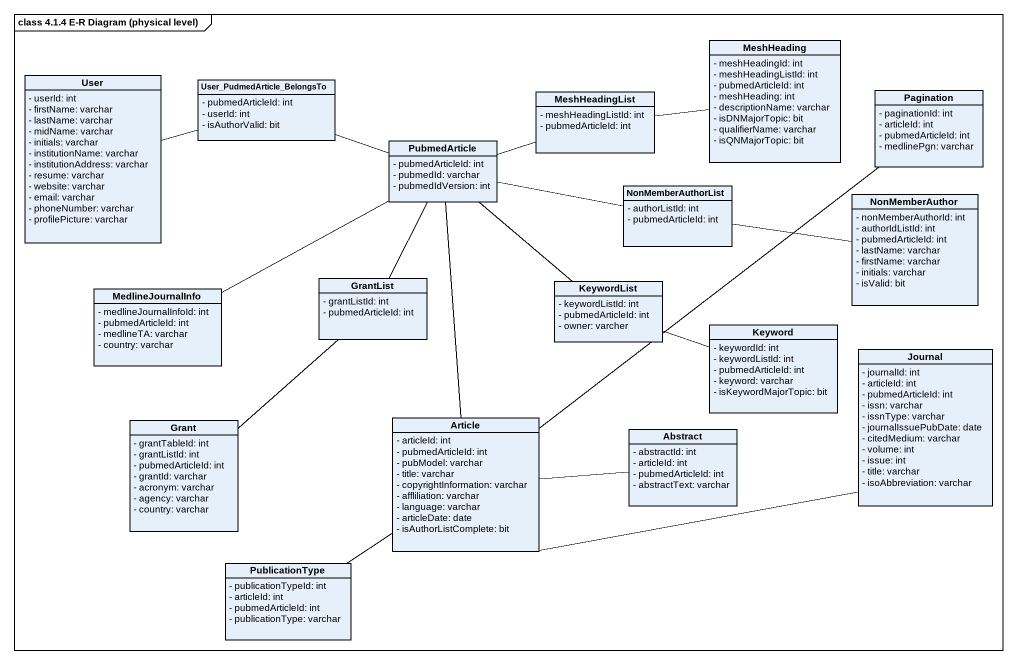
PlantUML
@startuml
mainframe class 4.1.4 E-R Diagram (physical level)
hide circle
hide empty members
skinparam classAttributeIconSize 0
class MeshHeading {
  - meshHeadingId: int
  - meshHeadingListId: int
  - pubmedArticleId: int
  - meshHeading: int
  - descriptionName: varchar
  - isDNMajorTopic: bit
  - qualifierName: varchar
  - isQNMajorTopic: bit
}
class User {
  - userId: int
  - firstName: varchar
  - lastName: varchar
  - midName: varchar
  - initials: varchar
  - institutionName: varchar
  - institutionAddress: varchar
  - resume: varchar
  - website: varchar
  - email: varchar
  - phoneNumber: varchar
  - profilePicture: varchar
}
class User_PudmedArticle_BelongsTo {
  - pubmedArticleId: int
  - userId: int
  - isAuthorValid: bit
}
class MeshHeadingList {
  - meshHeadingListId: int
  - pubmedArticleId: int
}
class Pagination {
  - paginationId: int
  - articleId: int
  - pubmedArticleId: int
  - medlinePgn: varchar
}
class PubmedArticle {
  - pubmedArticleId: int
  - pubmedId: varchar
  - pubmedIdVersion: int
}
class NonMemberAuthorList {
  - authorListId: int
  - pubmedArticleId: int
}
class NonMemberAuthor {
  - nonMemberAuthorId: int
  - authorIdListId: int
  - pubmedArticleId: int
  - lastName: varchar
  - firstName: varchar
  - initials: varchar
  - isValid: bit
}
class MedlineJournalInfo {
  - medlineJournalInfoId: int
  - pubmedArticleId: int
  - medlineTA: varchar
  - country: varchar
}
class GrantList {
  - grantListId: int
  - pubmedArticleId: int
}
class KeywordList {
  - keywordListId: int
  - pubmedArticleId: int
  - owner: varcher
}
class Keyword {
  - keywordId: int
  - keywordListId: int
  - pubmedArticleId: int
  - keyword: varchar
  - isKeywordMajorTopic: bit
}
class Journal {
  - journalId: int
  - articleId: int
  - pubmedArticleId: int
  - issn: varchar
  - issnType: varchar
  - journalIssuePubDate: date
  - citedMedium: varchar
  - volume: int
  - issue: int
  - title: varchar
  - isoAbbreviation: varchar
}
class Grant {
  - grantTableId: int
  - grantListId: int
  - pubmedArticleId: int
  - grantId: varchar
  - acronym: varchar
  - agency: varchar
  - country: varchar
}
class Article {
  - articleId: int
  - pubmedArticleId: int
  - pubModel: varchar
  - title: varchar
  - copyrightInformation: varchar
  - affliliation: varchar
  - language: varchar
  - articleDate: date
  - isAuthorListComplete: bit
}
class "Abstract" as Abstract_ {
  - abstractId: int
  - articleId: int
  - pubmedArticleId: int
  - abstractText: varchar
}
class PublicationType {
  - publicationTypeId: int
  - articleId: int
  - pubmedArticleId: int
  - publicationType: varchar
}
User -right- User_PudmedArticle_BelongsTo
User_PudmedArticle_BelongsTo -right- PubmedArticle
MeshHeadingList -right- MeshHeading
PubmedArticle -right- MeshHeadingList
PubmedArticle -right- NonMemberAuthorList
PubmedArticle -left- MedlineJournalInfo
PubmedArticle -- GrantList
PubmedArticle -- KeywordList
PubmedArticle -- Article
NonMemberAuthorList -right- NonMemberAuthor
GrantList -- Grant
KeywordList -right- Keyword
Article -up- Pagination
Article -right- Journal
Article -right- Abstract_
PublicationType -up- Article
@enduml
